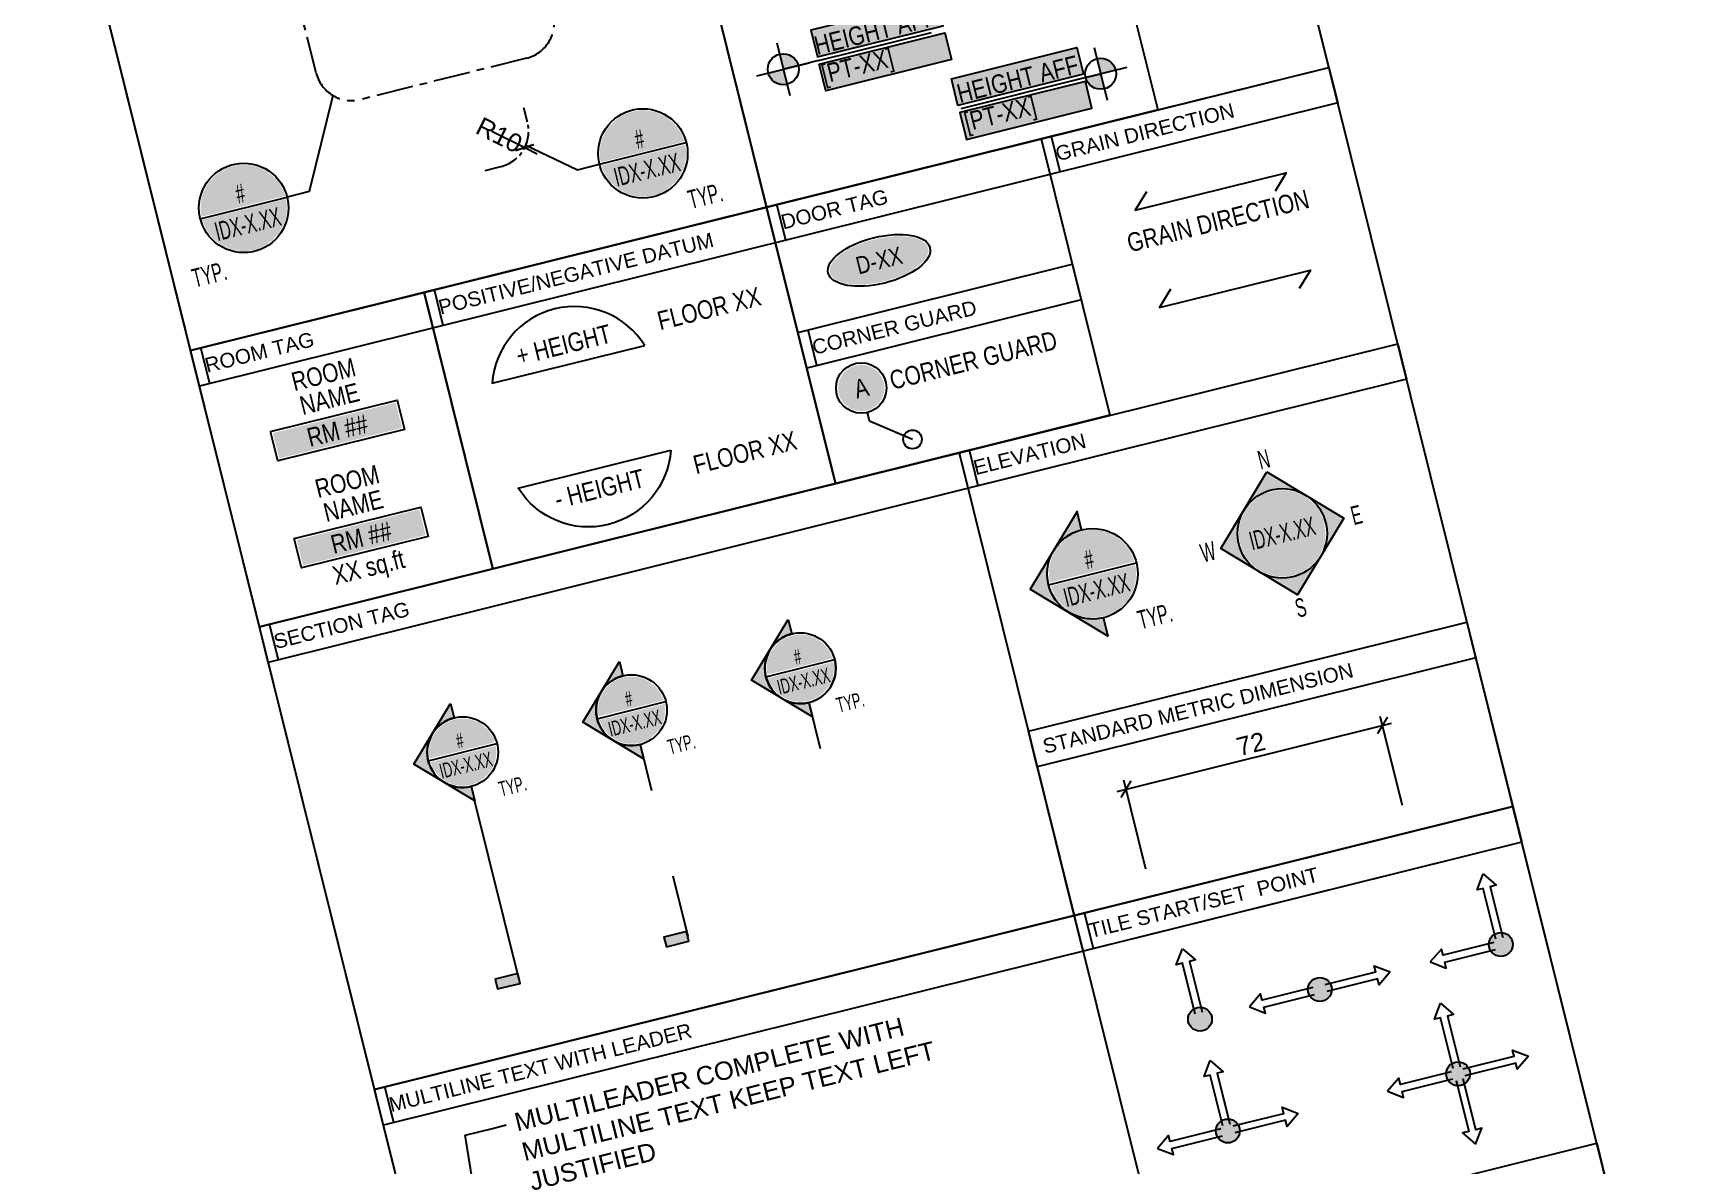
# Model space of a CAD drawing. Header units: inches. Extents: x 122939 to 389145, y 29603 to 574065.
# Drawn here: x 167546.3 to 167996.3, y 544515.2 to 544824 of the extents above; entities that cross this region are included whole.
import ezdxf
from ezdxf import colors
from ezdxf.entities.mleader import LeaderData, LeaderLine
from ezdxf.enums import TextEntityAlignment as Align
from ezdxf.math import Vec2, Vec3

# ---------------------------------------------------------------- set-up
doc = ezdxf.new("R2010")
doc.units = ezdxf.units.IN
doc.header["$MEASUREMENT"] = 0
doc.linetypes.add('CENTER', pattern=[2, 1.25, -0.25, 0.25, -0.25])
for name, color, linetype in [('DA-ANNO-DIMENSION', 1, 'Continuous'), ('DA-ANNO-ROOMTAG', 2, 'Continuous'), ('DA-ANNOTATION', 2, 'Continuous'), ('DA-BP-HATCH', 8, 'Continuous')]:
    doc.layers.add(name, color=color, linetype=linetype)
doc.styles.add('ARIAL', font='arial.ttf')
doc.styles.add('DA', font='arial.ttf')
doc.styles.add('DA-dim', font='arial.ttf')
doc.styles.add('DA-NOTE_0.60', font='arial.ttf', dxfattribs={"width": 0.6})
doc.styles.add('DA-NOTE_0.80', font='arial.ttf', dxfattribs={"width": 0.8, "height": 1})
doc.styles.add('DA-notes', font='arial.ttf')
doc.dimstyles.new('DA-2', dxfattribs={"dimtxt": 5, "dimasz": 3.75, "dimexe": 2.5, "dimexo": 7.5, "dimgap": 1.25, "dimtad": 1, "dimdec": 0, "dimdsep": 46, "dimtxsty": 'DA-dim', "dimblk": 'ARCHTICK', "dimcen": 5, "dimdle": 2.5, "dimadec": 0, "dimazin": 0, "dimtfac": 1, "dimtdec": 0, "dimtix": 1, "dimtmove": 2, "dimatfit": 3, "dimfxl": 1, "dimarcsym": 0})
doc.dimstyles.new('DA-DIM 1_1', dxfattribs={"dimtxt": 0.09375, "dimasz": 0.070312, "dimexe": 0.09375, "dimexo": 0.09375, "dimgap": 0.046875, "dimtad": 1, "dimdec": 3, "dimzin": 3, "dimdsep": 46, "dimlunit": 4, "dimtxsty": 'ARIAL', "dimblk": 'ARCHTICK', "dimcen": 4, "dimdle": 0.09375, "dimclrd": 256, "dimclre": 256, "dimclrt": 256, "dimadec": 0, "dimazin": 0, "dimtfac": 1, "dimtdec": 3, "dimtix": 1, "dimtmove": 2, "dimatfit": 3, "dimfxl": 1, "dimfrac": 2, "dimtolj": 1, "dimtzin": 0, "dimlwd": -1, "dimlwe": -1, "dimarcsym": 0})

# ---------------------------------------------------------------- blocks, each defined once
blk = doc.blocks.new('*U456')
at = {"transparency": 33554687}
h = blk.add_hatch(color=254, dxfattribs=at)
h.dxf.hatch_style = 1
h.paths.add_polyline_path([(0.6811, 0.02), (-0.0127, 0.02), (-0.0127, 0.1676), (0.6811, 0.1676)])
h = blk.add_hatch(color=256)
h.dxf.hatch_style = 1
edge = h.paths.add_edge_path()
edge.add_line((0.7708, 0), (0.8542, 0))
edge.add_arc((0.7708, 0), 0.0833, 0, 90)
edge.add_line((0.7708, 0.0833), (0.7708, 0))
edge = h.paths.add_edge_path()
edge.add_line((0.7708, -0.0833), (0.7708, 0))
edge.add_line((0.7708, 0), (0.6875, 0))
edge.add_arc((0.7708, 0), 0.0833, 180, 270)
h = blk.add_hatch(color=254, dxfattribs=at)
h.dxf.hatch_style = 1
h.paths.add_polyline_path([(0.6811, -0.02), (-0.0127, -0.02), (-0.0127, -0.1676), (0.6811, -0.1676)])
for p, q in [((0.7708, 0.1458), (0.7708, -0.1458)), ((0, 0), (0.625, 0)), ((0.625, 0), (0.9167, 0)), ((0.625, 0), (0.7708, 0))]:
    blk.add_line(p, q)
blk.add_circle((0.7708, 0), 0.0833)
at = {"layer": 'Defpoints'}
for points in [[(0.6811, 0.02), (-0.0127, 0.02), (-0.0127, 0.1676), (0.6811, 0.1676)], [(0.6811, -0.02), (-0.0127, -0.02), (-0.0127, -0.1676), (0.6811, -0.1676)]]:
    blk.add_lwpolyline(points, close=True, dxfattribs=at)
at = {"style": 'DA-NOTE_0.80', "width": 0.8}
blk.add_attdef('CEILINGHEIGHT', text='', height=0.1, dxfattribs=at).set_placement((0, 0), align=Align.BOTTOM_LEFT)
blk.add_attdef('CEILINGFINISH', text='', height=0.1, dxfattribs=at).set_placement((0, -0.0275), align=Align.TOP_LEFT)
blk = doc.blocks.new('*U458')
at = {"transparency": 33554687}
h = blk.add_hatch(color=254, dxfattribs=at)
h.dxf.hatch_style = 1
h.paths.add_polyline_path([(0, 0.02), (0.6938, 0.02), (0.6938, 0.1676), (0, 0.1676)])
h = blk.add_hatch(color=256)
h.dxf.hatch_style = 1
edge = h.paths.add_edge_path()
edge.add_line((-0.1944, 0), (-0.1111, 0))
edge.add_arc((-0.1944, 0), 0.0833, 0, 90)
edge.add_line((-0.1944, 0.0833), (-0.1944, 0))
edge = h.paths.add_edge_path()
edge.add_line((-0.1944, -0.0833), (-0.1944, 0))
edge.add_line((-0.1944, 0), (-0.2778, 0))
edge.add_arc((-0.1944, 0), 0.0833, 180, 270)
h = blk.add_hatch(color=254, dxfattribs=at)
h.dxf.hatch_style = 1
h.paths.add_polyline_path([(0, -0.02), (0.6938, -0.02), (0.6938, -0.1676), (0, -0.1676)])
for p, q in [((-0.1944, 0.1458), (-0.1944, -0.1458)), ((-0.3403, 0), (-0.0486, 0)), ((-0.1014, 0), (-0.1944, 0)), ((0, 0), (-0.1014, 0)), ((0, 0), (0.625, 0))]:
    blk.add_line(p, q)
blk.add_circle((-0.1944, 0), 0.0833)
at = {"layer": 'Defpoints'}
for points in [[(0, 0.02), (0.6938, 0.02), (0.6938, 0.1676), (0, 0.1676)], [(0, -0.02), (0.6938, -0.02), (0.6938, -0.1676), (0, -0.1676)]]:
    blk.add_lwpolyline(points, close=True, dxfattribs=at)
at = {"style": 'DA-NOTE_0.80', "width": 0.8}
blk.add_attdef('CEILINGHEIGHT', text='', height=0.1, dxfattribs=at).set_placement((0, 0), align=Align.BOTTOM_LEFT)
blk.add_attdef('CEILINGFINISH', text='', height=0.1, dxfattribs=at).set_placement((0, -0.0275), align=Align.TOP_LEFT)
blk = doc.blocks.new('DA - Datum Line_NEW')
blk.add_lwpolyline([(0.4213, 0, 0.727273), (-0.4213, 0)], format="xyb", close=True)
at = {"style": 'DA-NOTE_0.80', "width": 0.8}
blk.add_attdef('HEIGHT', text='', height=0.1, dxfattribs=at).set_placement((0, 0.1085), align=Align.MIDDLE_CENTER)
blk.add_attdef('FLOOR', text='', height=0.1, dxfattribs=at).set_placement((0.5213, 0.1085), align=Align.MIDDLE_LEFT)
blk = doc.blocks.new('*U459')
blk.add_lwpolyline([(0.4213, 0, -0.727273), (-0.4213, 0)], format="xyb", close=True)
at = {"style": 'DA-NOTE_0.80', "width": 0.8}
blk.add_attdef('HEIGHT', text='', height=0.1, dxfattribs=at).set_placement((0, -0.1085), align=Align.MIDDLE_CENTER)
blk.add_attdef('FLOOR', text='', height=0.1, dxfattribs=at).set_placement((0.5213, -0.1086), align=Align.MIDDLE_LEFT)
blk = doc.blocks.new('DA - Door Tag_NEW')
h = blk.add_hatch(color=254)
h.dxf.hatch_style = 1
edge = h.paths.add_edge_path()
edge.add_ellipse((0, 0), major_axis=(-0.2712, 0), ratio=0.423963, start_angle=0, end_angle=360)
blk.add_ellipse((0, 0), major_axis=(-0.2812, 0), ratio=0.444444)
at = {"layer": 'DA-ANNOTATION', "style": 'DA-NOTE_0.80', "width": 0.8, "flags": 8}
blk.add_attdef('DOORTAG', text='', height=0.1, dxfattribs=at).set_placement((0, 0), align=Align.MIDDLE_CENTER)
blk = doc.blocks.new('*U480')
blk.add_lwpolyline([(-0.335, 0.0816), (-0.4167, 0), (0.4167, 0), (0.3354, -0.0813)])
at = {"style": 'DA-NOTE_0.80', "width": 0.8}
blk.add_attdef('GRAINDIRECTION', text='', height=0.1, dxfattribs=at).set_placement((0, -0.1625), align=Align.MIDDLE_CENTER)
blk = doc.blocks.new('*U453')
blk.add_lwpolyline([(-0.3354, 0.0813), (-0.4167, 0), (0.4167, 0), (0.3354, -0.0813)])
at = {"style": 'DA-NOTE_0.80', "width": 0.8}
blk.add_attdef('GRAINDIRECTION', text='', height=0.1, dxfattribs=at).set_placement((0, -0.1625), align=Align.MIDDLE_CENTER)
blk = doc.blocks.new('_ARCHTICK')
at = {"color": 0, "linetype": 'ByBlock', "const_width": 0.15}
blk.add_lwpolyline([(-0.5, -0.5), (0.5, 0.5)], dxfattribs=at)
blk = doc.blocks.new('DA - Room Tag_NEW')
at = {"transparency": 33554687}
h = blk.add_hatch(color=254, dxfattribs=at)
h.dxf.hatch_style = 1
h.paths.add_polyline_path([(-0.339, -0.011), (0.339, -0.011), (0.339, -0.1515), (-0.339, -0.1515)])
blk.add_lwpolyline([(-0.35, 0), (0.35, 0), (0.35, -0.1625), (-0.35, -0.1625)], close=True)
at = {"layer": 'DA-ANNOTATION', "style": 'DA-NOTE_0.80', "width": 0.8}
for tag, p in [('RM_NAME_1', (0, 0.14875)), ('RM_NAME_2', (0, 0.01375)), ('AREA', (0, -0.325))]:
    blk.add_attdef(tag, text='', height=0.1, dxfattribs=at).set_placement(p, align=Align.BOTTOM_CENTER)
blk.add_attdef('RM_NUMBER', text='', height=0.1, dxfattribs=at).set_placement((0, -0.08125), align=Align.MIDDLE_CENTER)
blk = doc.blocks.new('*D493')
at = {"layer": 'DA-ANNO-DIMENSION', "color": 0, "lineweight": -2, "transparency": 16777216}
for p, q in [((167841.59, 544617.32), (167916.31, 544635.91)), ((167919.32, 544613.47), (167913.28, 544637.73)), ((167849.45, 544596.09), (167843.41, 544620.35))]:
    blk.add_line(p, q, dxfattribs=at)
at = {"layer": 'Defpoints', "color": 0, "transparency": 16777216}
for p in [(167913.88, 544635.3), (167921.13, 544606.19), (167851.26, 544588.81)]:
    blk.add_point(p, dxfattribs=at)
at = {"layer": 'DA-ANNO-DIMENSION', "color": 0, "lineweight": -2, "transparency": 16777216, "xscale": 3.75, "yscale": 3.75, "zscale": 3.75}
for p, rotation in [((167913.88, 544635.3), 13.97142328439375), ((167844.01, 544617.92), 193.9714232843937)]:
    blk.add_blockref('_ARCHTICK', p, dxfattribs=dict(at, rotation=rotation))
at = {"layer": 'DA-ANNO-DIMENSION', "color": 0, "transparency": 16777216, "insert": (167878.04, 544630.26), "char_height": 5, "attachment_point": 5, "rotation": 13.9714, "style": 'DA-dim'}
blk.add_mtext('72', dxfattribs=at)
blk = doc.blocks.new('*U463')
h = blk.add_hatch(color=256)
h.dxf.hatch_style = 1
edge = h.paths.add_edge_path()
edge.add_line((0, -0.3443), (0, -0.243))
edge.add_arc((0, 0), 0.243, 90, 270, ccw=False)
edge.add_line((0, 0.243), (0, 0.3443))
edge.add_line((0, 0.3443), (-0.3443, 0))
edge.add_line((-0.3443, 0), (0, -0.3443))
at = {"layer": 'DA-ANNOTATION', "transparency": 33554687}
h = blk.add_hatch(color=254, dxfattribs=at)
h.dxf.hatch_style = 1
edge = h.paths.add_edge_path()
edge.add_line((-0.2328, 0.01), (0.233, 0.01))
edge.add_arc((0.0001, 0.0021), 0.233, 1.94598, 178.05402)
h = blk.add_hatch(color=254, dxfattribs=at)
h.dxf.hatch_style = 1
edge = h.paths.add_edge_path()
edge.add_line((-0.2328, -0.01), (0.233, -0.01))
edge.add_arc((0.0001, -0.0021), 0.233, 181.94598, 358.05402, ccw=False)
blk.add_line((-0.243, 0), (0.243, 0))
blk.add_lwpolyline([(0, -0.3443), (0, -0.243, -1), (0, 0.243), (0, 0.3443), (-0.3443, 0)], format="xyb", close=True)
blk.add_circle((0, 0), 0.243)
at = {"style": 'DA-NOTE_0.60', "width": 0.6}
blk.add_attdef('VIEWPORT', text='', height=0.1, dxfattribs=at).set_placement((0, 0), align=Align.BOTTOM_CENTER)
blk.add_attdef('SHEET', text='', height=0.1, dxfattribs=at).set_placement((0, -0.0394), align=Align.TOP_CENTER)
blk.add_attdef('NOTE', text='', height=0.1, dxfattribs=at).set_placement((0.1771, -0.3819), align=Align.BOTTOM_LEFT)
blk = doc.blocks.new('*U482')
at = {"layer": 'DA-ANNOTATION', "color": 5, "linetype": 'CENTER', "ltscale": 4}
blk.add_lwpolyline([(5, 13.33), (28.28, 13.33, -0.414214), (33.28, 8.33), (33.28, -1.75, -0.414214), (28.28, -6.75), (5, -6.75, -0.414214), (0, -1.75), (0, 8.33, -0.414214)], format="xyb", close=True, dxfattribs=at)
blk = doc.blocks.new('*U483')
at = {"transparency": 33554687}
h = blk.add_hatch(color=254, dxfattribs=at)
h.dxf.hatch_style = 1
edge = h.paths.add_edge_path()
edge.add_line((-0.2312, 0.0088), (0.2312, 0.0088))
edge.add_arc((0, -0.0001), 0.2314, 2.2052, 177.7948)
h = blk.add_hatch(color=254, dxfattribs=at)
h.dxf.hatch_style = 1
edge = h.paths.add_edge_path()
edge.add_line((-0.2312, -0.0088), (0.2312, -0.0088))
edge.add_arc((0, 0.0001), 0.2314, 182.2052, 357.7948, ccw=False)
blk.add_line((-0.24, 0), (0.24, 0))
blk.add_lwpolyline([(0.609, 0.4707), (0.3615, 0), (0.24, 0)])
blk.add_circle((0, 0), 0.24)
at = {"style": 'DA-NOTE_0.60', "width": 0.6}
blk.add_attdef('VIEWPORT', text='', height=0.1, dxfattribs=at).set_placement((0, 0), align=Align.BOTTOM_CENTER)
blk.add_attdef('SHEET', text='', height=0.1, dxfattribs=at).set_placement((0, -0.0394), align=Align.TOP_CENTER)
blk.add_attdef('NOTE', text='', height=0.1, dxfattribs=at).set_placement((-0.3581, -0.3819), align=Align.BOTTOM_LEFT)
blk = doc.blocks.new('*D499')
at = {"layer": 'DA-ANNO-DIMENSION', "color": 0, "lineweight": -2, "transparency": 16777216}
for p, q in [((167671.29, 544797.3), (167680.22, 544792.8)), ((167680.22, 544792.8), (167683.57, 544791.11))]:
    blk.add_line(p, q, dxfattribs=at)
at = {"layer": 'Defpoints', "color": 0, "transparency": 16777216}
for p in [(167671.29, 544797.3), (167680.22, 544792.8)]:
    blk.add_point(p, dxfattribs=at)
at = {"layer": 'DA-ANNO-DIMENSION', "color": 0, "lineweight": -2, "transparency": 16777216, "xscale": 3.75, "yscale": 3.75, "zscale": 3.75, "rotation": 153.2298070249819}
blk.add_blockref('_ARCHTICK', (167680.22, 544792.8), dxfattribs=at)
at = {"layer": 'DA-ANNO-DIMENSION', "color": 0, "transparency": 16777216, "insert": (167673.28, 544796.18), "char_height": 5, "attachment_point": 5, "rotation": 333.2298, "style": 'DA-dim'}
blk.add_mtext('R10', dxfattribs=at)
blk = doc.blocks.new('*U484')
at = {"transparency": 33554687}
h = blk.add_hatch(color=254, dxfattribs=at)
h.dxf.hatch_style = 1
edge = h.paths.add_edge_path()
edge.add_line((-0.2312, 0.0088), (0.2312, 0.0088))
edge.add_arc((0, -0.0001), 0.2314, 2.2052, 177.7948)
h = blk.add_hatch(color=254, dxfattribs=at)
h.dxf.hatch_style = 1
edge = h.paths.add_edge_path()
edge.add_line((-0.2312, -0.0088), (0.2312, -0.0088))
edge.add_arc((0, 0.0001), 0.2314, 182.2052, 357.7948, ccw=False)
blk.add_line((-0.24, 0), (0.24, 0))
blk.add_lwpolyline([(-0.5981, 0.1953), (-0.3615, 0), (-0.24, 0)])
blk.add_circle((0, 0), 0.24)
at = {"style": 'DA-NOTE_0.60', "width": 0.6}
blk.add_attdef('VIEWPORT', text='', height=0.1, dxfattribs=at).set_placement((0, 0), align=Align.BOTTOM_CENTER)
blk.add_attdef('SHEET', text='', height=0.1, dxfattribs=at).set_placement((0, -0.0394), align=Align.TOP_CENTER)
blk.add_attdef('NOTE', text='', height=0.1, dxfattribs=at).set_placement((0.1771, -0.3819), align=Align.BOTTOM_LEFT)
blk = doc.blocks.new('*U485')
h = blk.add_hatch(color=256)
h.dxf.hatch_style = 1
edge = h.paths.add_edge_path()
edge.add_line((0, 0.2692), (0, 0.19))
edge.add_arc((0, 0), 0.19, 90, 270)
edge.add_line((0, -0.19), (0, -0.2692))
edge.add_line((0, -0.2692), (-0.2692, 0))
edge.add_line((-0.2692, 0), (0, 0.2692))
at = {"transparency": 33554687}
h = blk.add_hatch(color=254, dxfattribs=at)
h.dxf.hatch_style = 1
edge = h.paths.add_edge_path()
edge.add_line((0.18, 0.01), (-0.18, 0.01))
edge.add_arc((0, -0.0001), 0.1803, 3.22718, 176.77282, ccw=False)
h = blk.add_hatch(color=254, dxfattribs=at)
h.dxf.hatch_style = 1
edge = h.paths.add_edge_path()
edge.add_line((0.18, -0.01), (-0.18, -0.01))
edge.add_arc((0, 0.0001), 0.1803, 183.22718, 356.77282)
h = blk.add_hatch(color=256)
h.dxf.hatch_style = 1
h.paths.add_polyline_path([(0, -1.2239), (-0.125, -1.2239), (-0.125, -1.2781), (0, -1.2781)])
for p, q in [((-0.19, 0), (0.19, 0)), ((0, -1.251), (0, -0.25))]:
    blk.add_line(p, q)
blk.add_lwpolyline([(0, 0.2692), (0, 0.19, 1), (0, -0.19), (0, -0.2692), (-0.2692, 0)], format="xyb", close=True)
blk.add_lwpolyline([(0, -1.2239), (-0.125, -1.2239), (-0.125, -1.2781), (0, -1.2781)], close=True)
blk.add_circle((0, 0), 0.19)
at = {"style": 'DA-NOTE_0.60', "width": 0.6}
blk.add_attdef('VIEWPORT', text='', height=0.08, dxfattribs=at).set_placement((0, 0), align=Align.BOTTOM_CENTER)
blk.add_attdef('SHEET', text='', height=0.08, dxfattribs=at).set_placement((0, -0.0315), align=Align.TOP_CENTER)
blk.add_attdef('NOTE', text='', height=0.08, dxfattribs=at).set_placement((0.1417, -0.3055), align=Align.BOTTOM_LEFT)
blk = doc.blocks.new('*U477')
h = blk.add_hatch(color=256)
h.dxf.hatch_style = 1
edge = h.paths.add_edge_path()
edge.add_line((0, 0.2692), (0, 0.19))
edge.add_arc((0, 0), 0.19, 90, 270)
edge.add_line((0, -0.19), (0, -0.2692))
edge.add_line((0, -0.2692), (-0.2692, 0))
edge.add_line((-0.2692, 0), (0, 0.2692))
at = {"transparency": 33554687}
h = blk.add_hatch(color=254, dxfattribs=at)
h.dxf.hatch_style = 1
edge = h.paths.add_edge_path()
edge.add_line((0.18, 0.01), (-0.18, 0.01))
edge.add_arc((0, -0.0001), 0.1803, 3.22718, 176.77282, ccw=False)
h = blk.add_hatch(color=254, dxfattribs=at)
h.dxf.hatch_style = 1
edge = h.paths.add_edge_path()
edge.add_line((0.18, -0.01), (-0.18, -0.01))
edge.add_arc((0, 0.0001), 0.1803, 183.22718, 356.77282)
h = blk.add_hatch(color=256)
h.dxf.hatch_style = 1
h.paths.add_polyline_path([(0, -1.2229), (-0.125, -1.2229), (-0.125, -1.2771), (0, -1.2771)])
for p, q in [((-0.19, 0), (0.19, 0)), ((0, -0.19), (0, -0.4433)), ((0, -0.9167), (0, -1.25))]:
    blk.add_line(p, q)
blk.add_lwpolyline([(0, 0.2692), (0, 0.19, 1), (0, -0.19), (0, -0.2692), (-0.2692, 0)], format="xyb", close=True)
blk.add_lwpolyline([(0, -1.2229), (-0.125, -1.2229), (-0.125, -1.2771), (0, -1.2771)], close=True)
blk.add_circle((0, 0), 0.19)
at = {"style": 'DA-NOTE_0.60', "width": 0.6}
blk.add_attdef('VIEWPORT', text='', height=0.08, dxfattribs=at).set_placement((0, 0), align=Align.BOTTOM_CENTER)
blk.add_attdef('SHEET', text='', height=0.08, dxfattribs=at).set_placement((0, -0.0315), align=Align.TOP_CENTER)
blk.add_attdef('NOTE', text='', height=0.08, dxfattribs=at).set_placement((0.1417, -0.3055), align=Align.BOTTOM_LEFT)
blk = doc.blocks.new('*U478')
h = blk.add_hatch(color=256)
h.dxf.hatch_style = 1
edge = h.paths.add_edge_path()
edge.add_line((0, 0.2692), (0, 0.19))
edge.add_arc((0, 0), 0.19, 90, 270)
edge.add_line((0, -0.19), (0, -0.2692))
edge.add_line((0, -0.2692), (-0.2692, 0))
edge.add_line((-0.2692, 0), (0, 0.2692))
at = {"transparency": 33554687}
h = blk.add_hatch(color=254, dxfattribs=at)
h.dxf.hatch_style = 1
edge = h.paths.add_edge_path()
edge.add_line((0.18, 0.01), (-0.18, 0.01))
edge.add_arc((0, -0.0001), 0.1803, 3.22718, 176.77282, ccw=False)
h = blk.add_hatch(color=254, dxfattribs=at)
h.dxf.hatch_style = 1
edge = h.paths.add_edge_path()
edge.add_line((0.18, -0.01), (-0.18, -0.01))
edge.add_arc((0, 0.0001), 0.1803, 183.22718, 356.77282)
for p, q in [((-0.19, 0), (0.19, 0)), ((-0.19, 0), (0.19, 0)), ((0, -0.19), (0, -0.4433))]:
    blk.add_line(p, q)
blk.add_lwpolyline([(0, 0.2692), (0, 0.19, 1), (0, -0.19), (0, -0.2692), (-0.2692, 0)], format="xyb", close=True)
blk.add_circle((0, 0), 0.19)
blk.add_arc((0, 0), 0.19, 180, 0)
at = {"style": 'DA-NOTE_0.60', "width": 0.6}
blk.add_attdef('VIEWPORT', text='', height=0.08, dxfattribs=at).set_placement((0, 0), align=Align.BOTTOM_CENTER)
blk.add_attdef('SHEET', text='', height=0.08, dxfattribs=at).set_placement((0, -0.0315), align=Align.TOP_CENTER)
blk.add_attdef('NOTE', text='', height=0.08, dxfattribs=at).set_placement((0.1417, -0.3055), align=Align.BOTTOM_LEFT)
blk = doc.blocks.new('DA - Multi Elevation Callout_NEW')
h = blk.add_hatch(color=256)
h.dxf.hatch_style = 1
h.paths.add_polyline_path([(0, 0.34), (0.34, 0), (0, -0.34), (-0.34, 0)])
edge = h.paths.add_edge_path(flags=16)
edge.add_arc((0, 0), 0.24, 0, 360)
at = {"layer": 'DA-BP-HATCH', "transparency": 33554687}
h = blk.add_hatch(color=254, dxfattribs=at)
h.dxf.hatch_style = 1
edge = h.paths.add_edge_path()
edge.add_arc((0, 0), 0.2319, 0, 360)
blk.add_lwpolyline([(0, 0.34), (0.34, 0), (0, -0.34), (-0.34, 0)], close=True)
blk.add_circle((0, 0), 0.24)
at = {"style": 'DA-NOTE_0.60', "width": 0.6}
for tag, p in [('VIEWPORT_N', (0, 0.41)), ('VIEWPORT_W', (-0.41, 0)), ('SHEET', (0, 0)), ('VIEWPORT_E', (0.41, 0)), ('VIEWPORT_S', (0, -0.41))]:
    blk.add_attdef(tag, text='', height=0.1, dxfattribs=at).set_placement(p, align=Align.MIDDLE_CENTER)
blk = doc.blocks.new('*U476')
at = {"transparency": 33554687}
h = blk.add_hatch(color=256, dxfattribs=at)
h.dxf.hatch_style = 1
edge = h.paths.add_edge_path()
edge.add_arc((0, 0), 1.63, 0, 360)
for points in [[(-0.49, 0.85), (-0.49, 7.98), (-1.34, 7.98), (0, 9.89)], [(0, 9.89), (1.34, 7.98), (0.49, 7.98), (0.49, 0.85)]]:
    blk.add_lwpolyline(points)
blk.add_circle((0, 0), 1.63)
blk = doc.blocks.new('*U466')
at = {"transparency": 33554687}
h = blk.add_hatch(color=256, dxfattribs=at)
h.dxf.hatch_style = 1
edge = h.paths.add_edge_path()
edge.add_arc((0, 0), 1.63, 0, 360)
for points in [[(-0.85, 0.49), (-7.98, 0.49), (-7.98, 1.34), (-9.89, 0)], [(0.85, 0.49), (7.98, 0.49), (7.98, 1.34), (9.89, 0)], [(9.89, 0), (7.98, -1.34), (7.98, -0.49), (0.85, -0.49)], [(-9.89, 0), (-7.98, -1.34), (-7.98, -0.49), (-0.85, -0.49)]]:
    blk.add_lwpolyline(points)
blk.add_circle((0, 0), 1.63)
blk = doc.blocks.new('*U467')
at = {"transparency": 33554687}
h = blk.add_hatch(color=256, dxfattribs=at)
h.dxf.hatch_style = 1
edge = h.paths.add_edge_path()
edge.add_arc((0, 0), 1.63, 0, 360)
for points in [[(-0.49, 0.85), (-0.49, 7.98), (-1.34, 7.98), (0, 9.89)], [(0, 9.89), (1.34, 7.98), (0.49, 7.98), (0.49, 0.85)], [(-0.85, 0.49), (-7.98, 0.49), (-7.98, 1.34), (-9.89, 0)], [(0.85, 0.49), (7.98, 0.49), (7.98, 1.34), (9.89, 0)], [(9.89, 0), (7.98, -1.34), (7.98, -0.49), (0.85, -0.49)], [(-9.89, 0), (-7.98, -1.34), (-7.98, -0.49), (-0.85, -0.49)]]:
    blk.add_lwpolyline(points)
blk.add_circle((0, 0), 1.63)
blk = doc.blocks.new('*U468')
at = {"transparency": 33554687}
h = blk.add_hatch(color=256, dxfattribs=at)
h.dxf.hatch_style = 1
edge = h.paths.add_edge_path()
edge.add_arc((0, 0), 1.63, 0, 360)
for points in [[(-0.49, 0.85), (-0.49, 7.98), (-1.34, 7.98), (0, 9.89)], [(0, 9.89), (1.34, 7.98), (0.49, 7.98), (0.49, 0.85)], [(-0.85, 0.49), (-7.98, 0.49), (-7.98, 1.34), (-9.89, 0)], [(0.85, 0.49), (7.98, 0.49), (7.98, 1.34), (9.89, 0)], [(9.89, 0), (7.98, -1.34), (7.98, -0.49), (0.85, -0.49)], [(-9.89, 0), (-7.98, -1.34), (-7.98, -0.49), (-0.85, -0.49)], [(-0.49, -0.85), (-0.49, -7.98), (-1.34, -7.98), (0, -9.89)], [(0, -9.89), (1.34, -7.98), (0.49, -7.98), (0.49, -0.85)]]:
    blk.add_lwpolyline(points)
blk.add_circle((0, 0), 1.63)
blk = doc.blocks.new('*U469')
at = {"transparency": 33554687}
h = blk.add_hatch(color=256, dxfattribs=at)
h.dxf.hatch_style = 1
edge = h.paths.add_edge_path()
edge.add_arc((0, 0), 1.63, 0, 360)
for points in [[(-0.49, 0.85), (-0.49, 7.98), (-1.34, 7.98), (0, 9.89)], [(0, 9.89), (1.34, 7.98), (0.49, 7.98), (0.49, 0.85)], [(-0.85, 0.49), (-7.98, 0.49), (-7.98, 1.34), (-9.89, 0)], [(-9.89, 0), (-7.98, -1.34), (-7.98, -0.49), (-0.85, -0.49)]]:
    blk.add_lwpolyline(points)
blk.add_circle((0, 0), 1.63)
blk = doc.blocks.new('*U460')
at = {"transparency": 33554687}
h = blk.add_hatch(color=254, dxfattribs=at)
h.dxf.hatch_style = 1
edge = h.paths.add_edge_path()
edge.add_arc((0, 0), 0.1244, 0, 360)
blk.add_line((0, -0.184), (0, -0.1354))
blk.add_circle((0, 0), 0.1354)
at = {"style": 'DA-NOTE_0.80', "width": 0.8}
blk.add_attdef('CORNERGUARDTYPE', text='', height=0.1, dxfattribs=at).set_placement((0, 0), align=Align.MIDDLE_CENTER)
blk.add_attdef('CORNERGUARDNOTE', text='', height=0.1, dxfattribs=at).set_placement((0.1597, 0), align=Align.MIDDLE_LEFT)
blk.add_leader([(0.2, -0.334), (0, -0.184)], dimstyle='DA-DIM 1_1', override={"dimasz": 0.1, "dimldrblk": 'DotBlank'})

msp = doc.modelspace()

# ---------------------------------------------------------------- linework, layer by layer
at = {"color": 7, "elevation": 0}
for points in [[(167546.291, 544910.007), (167856.353, 544987.15), (168344.824, 543023.828), (168034.762, 542946.685)], [(167562.302, 544845.652), (167719.216, 544884.692), (167746.123, 544776.545), (167589.209, 544737.506)], [(167884.785, 544872.874), (167838.182, 544861.279), (167852.668, 544803.054), (167899.271, 544814.649)], [(167589.209, 544737.506), (167899.271, 544814.649), (167901.686, 544804.944), (167591.623, 544727.801)], [(167746.123, 544776.545), (167820.891, 544795.148), (167839.631, 544719.829), (167764.862, 544701.227)], [(167652.822, 544753.332), (167746.123, 544776.545), (167764.862, 544701.227), (167671.561, 544678.014)], [(167754.62, 544742.391), (167829.389, 544760.994), (167831.803, 544751.29), (167757.034, 544732.687)], [(167589.209, 544737.506), (167652.822, 544753.332), (167671.561, 544678.014), (167607.948, 544662.187)], [(167607.948, 544662.187), (167918.01, 544739.33), (167920.425, 544729.626), (167610.362, 544652.483)], [(167817.418, 544633.74), (167936.886, 544663.464), (167949.386, 544613.223), (167829.917, 544583.499)], [(167817.418, 544633.74), (167936.886, 544663.464), (167939.3, 544653.759), (167819.832, 544624.036)], [(167639.323, 544536.08), (167949.386, 544613.223), (167951.8, 544603.519), (167641.737, 544526.376)], [(167949.386, 544613.223), (167829.917, 544583.499), (167866.767, 544435.388), (167986.236, 544465.111)], [(167639.323, 544536.08), (167829.917, 544583.499), (167866.767, 544435.388), (167676.173, 544387.968)]]:
    msp.add_lwpolyline(points, close=True, dxfattribs=at)
at = {"elevation": 0}
for points in [[(167731.636, 544834.77), (167838.182, 544861.279), (167852.668, 544803.054), (167746.123, 544776.545)], [(167607.948, 544662.187), (167798.542, 544709.606), (167829.917, 544583.499), (167639.323, 544536.08)], [(167829.917, 544583.499), (167949.386, 544613.223), (167951.8, 544603.519), (167832.332, 544573.795)], [(167852.761, 544491.685), (167972.229, 544521.408), (167974.643, 544511.704), (167855.175, 544481.98)]]:
    msp.add_lwpolyline(points, close=True, dxfattribs=at)
at = {"layer": 'DA-ANNOTATION', "color": 5, "linetype": 'CENTER', "ltscale": 4, "elevation": 0}
msp.add_lwpolyline([(167669.443, 544786.536), (167673.706, 544787.597, 0.4142136), (167680.996, 544799.715), (167680.013, 544803.667)], format="xyb", dxfattribs=at)
at = {"layer": 'Defpoints'}
for p, q in [((167826.101, 544786.139, 0), (167823.686, 544795.843, 0)), ((167751.332, 544767.537, 0), (167748.917, 544777.241, 0)), ((167658.031, 544744.324, 0), (167655.617, 544754.028, 0)), ((167759.829, 544733.383, 0), (167757.415, 544743.087, 0)), ((167594.418, 544728.497, 0), (167592.003, 544738.201, 0)), ((167803.751, 544700.598, 0), (167801.337, 544710.302, 0)), ((167613.157, 544653.178, 0), (167610.743, 544662.882, 0)), ((167835.127, 544574.49, 0), (167832.712, 544584.195, 0)), ((167644.532, 544527.071, 0), (167642.118, 544536.775, 0))]:
    msp.add_line(p, q, dxfattribs=at)
at = {"layer": 'Defpoints', "color": 254}
msp.add_line((167754.62, 544742.391, 0), (167829.389, 544760.994, 0), dxfattribs=at)

# ---------------------------------------------------------------- block references
at = {"xscale": 2, "yscale": 2, "zscale": 2, "rotation": 13.97142328298568}
msp.add_blockref('*U482', (167622.541, 544816.578, 0), dxfattribs=at)
at = {"layer": 'DA-ANNO-ROOMTAG'}
ref = msp.add_blockref('DA - Room Tag_NEW', (167628.212, 544719.686, 0), dxfattribs=dict(at, xscale=50.8, yscale=50.8, zscale=50.8, rotation=13.97142328298568))
ref.add_attrib('RM_NAME_1', 'ROOM', dxfattribs={"layer": '0', "height": 5.08, "rotation": 13.97142, "style": 'DA-NOTE_0.80', "width": 0.8}).set_placement((167626.387, 544727.019, 0), align=Align.BOTTOM_CENTER)
ref.add_attrib('RM_NAME_2', 'NAME', dxfattribs={"layer": '0', "height": 5.08, "rotation": 13.97142, "style": 'DA-NOTE_0.80', "width": 0.8}).set_placement((167628.043, 544720.363, 0), align=Align.BOTTOM_CENTER)
ref.add_attrib('RM_NUMBER', 'RM ##', dxfattribs={"layer": '0', "height": 5.08, "rotation": 13.97142, "style": 'DA-NOTE_0.80', "width": 0.8}).set_placement((167629.208, 544715.68, 0), align=Align.MIDDLE_CENTER)
ref = msp.add_blockref('DA - Room Tag_NEW', (167634.669, 544690.527, 0), dxfattribs=dict(at, xscale=50.8, yscale=50.8, zscale=50.8, rotation=13.97142328298568))
ref.add_attrib('RM_NAME_1', 'ROOM', dxfattribs={"layer": '0', "height": 5.08, "rotation": 13.97142, "style": 'DA-NOTE_0.80', "width": 0.8}).set_placement((167632.844, 544697.86, 0), align=Align.BOTTOM_CENTER)
ref.add_attrib('RM_NAME_2', 'NAME', dxfattribs={"layer": '0', "height": 5.08, "rotation": 13.97142, "style": 'DA-NOTE_0.80', "width": 0.8}).set_placement((167634.5, 544691.205, 0), align=Align.BOTTOM_CENTER)
ref.add_attrib('RM_NUMBER', 'RM ##', dxfattribs={"layer": '0', "height": 5.08, "rotation": 13.97142, "style": 'DA-NOTE_0.80', "width": 0.8}).set_placement((167635.665, 544686.522, 0), align=Align.MIDDLE_CENTER)
ref.add_attrib('AREA', 'XX sq.ft', dxfattribs={"layer": '0', "height": 5.08, "rotation": 13.97142, "style": 'DA-NOTE_0.80', "width": 0.8}).set_placement((167638.655, 544674.506, 0), align=Align.BOTTOM_CENTER)
at = {"layer": 'DA-ANNOTATION', "xscale": 50.8, "yscale": 50.8, "zscale": 50.8, "rotation": 13.97142328298568}
for name, p, values in [('*U458', (167760.228, 544816.511, 0), {'CEILINGHEIGHT': 'HEIGHT AFF', 'CEILINGFINISH': '[PT-XX]'}), ('*U456', (167799.113, 544803.455, 0), {'CEILINGHEIGHT': 'HEIGHT AFF', 'CEILINGFINISH': '[PT-XX]'}), ('*U483', (167603.687, 544776.346, 0), {'VIEWPORT': '#', 'SHEET': 'IDX-X.XX', 'NOTE': 'TYP.'}), ('*U484', (167712.414, 544791.194, 0), {'VIEWPORT': '#', 'SHEET': 'IDX-X.XX', 'NOTE': 'TYP.'}), ('*U480', (167867.083, 544780.81, 0), {'GRAINDIRECTION': 'GRAIN DIRECTION'}), ('DA - Datum Line_NEW', (167692.142, 544733.706, 0), {'HEIGHT': '+ HEIGHT', 'FLOOR': 'FLOOR XX'}), ('*U460', (167771.893, 544727.26, 0), {'CORNERGUARDTYPE': 'A', 'CORNERGUARDNOTE': 'CORNER GUARD'}), ('*U459', (167699.244, 544705.161, 0), {'HEIGHT': '- HEIGHT', 'FLOOR': 'FLOOR XX'}), ('DA - Multi Elevation Callout_NEW', (167886.571, 544687.645, 0), {'SHEET': 'IDX-X.XX', 'VIEWPORT_N': 'N', 'VIEWPORT_E': 'E', 'VIEWPORT_S': 'S', 'VIEWPORT_W': 'W'}), ('*U463', (167834.894, 544676.637, 0), {'VIEWPORT': '#', 'SHEET': 'IDX-X.XX', 'NOTE': 'TYP.'}), ('*U478', (167755.3, 544650.895, 0), {'VIEWPORT': '#', 'SHEET': 'IDX-X.XX', 'NOTE': 'TYP.'}), ('*U477', (167709.308, 544639.452, 0), {'VIEWPORT': '#', 'SHEET': 'IDX-X.XX', 'NOTE': 'TYP.'}), ('*U485', (167663.316, 544628.01, 0), {'VIEWPORT': '#', 'SHEET': 'IDX-X.XX', 'NOTE': 'TYP.'})]:
    msp.add_blockref(name, p, dxfattribs=at).add_auto_attribs(values)
at = {"layer": 'DA-ANNOTATION'}
ref = msp.add_blockref('DA - Door Tag_NEW', (167776.747, 544762.039, 0), dxfattribs=dict(at, xscale=50.8, yscale=50.8, zscale=50.8, rotation=13.97142328298568))
ref.add_attrib('DOORTAG', 'D-XX', dxfattribs={"layer": '0', "height": 4.7625, "rotation": 13.97142, "style": 'DA', "width": 0.8}).set_placement((167776.747, 544762.039, 0), align=Align.MIDDLE_CENTER)
at = {"layer": 'DA-ANNOTATION', "rotation": 13.97142328298568}
for name, p, xscale, yscale, zscale in [('*U453', (167873.679, 544754.299, 0), 50.8, 50.8, 50.8), ('*U469', (167946.088, 544575.614, 0), 2, 2, 2), ('*U476', (167864.171, 544555.233, 0), 2, 2, 2), ('*U466', (167896.812, 544563.354, 0), 2, 2, 2), ('*U468', (167934.461, 544540.371, 0), 2, 2, 2), ('*U467', (167871.751, 544524.769, 0), 2, 2, 2)]:
    msp.add_blockref(name, p, dxfattribs=dict(at, xscale=xscale, yscale=yscale, zscale=zscale))

# ---------------------------------------------------------------- texts
at = {"color": 7, "char_height": 4, "attachment_point": 1, "rotation": 13.97142, "style": 'ARIAL'}
for s, width, gutter_width, insert in [('GRAIN DIRECTION', 59.97776, 20, (167824.411, 544792.932, 0)), ('DOOR TAG', 59.97776, 20, (167749.642, 544774.33, 0)), ('POSITIVE/NEGATIVE DATUM', 115.68368, 20, (167656.341, 544751.117, 0)), ('CORNER GUARD', 59.97776, 20, (167758.139, 544740.176, 0)), ('ROOM TAG', 59.97776, 20, (167592.728, 544735.29, 0)), ('ELEVATION ', 59.97776, 20, (167802.061, 544707.39, 0)), ('SECTION TAG', 59.97776, 20, (167611.467, 544659.971, 0)), ('STANDARD METRIC DIMENSION', 89.15269, 0.4, (167820.962, 544631.424, 0)), ('TILE START/SET  POINT', 89.15269, 0.4, (167833.462, 544581.183, 0)), ('MULTILINE TEXT WITH LEADER', 89.15269, 0.4, (167642.867, 544533.763, 0))]:
    msp.add_mtext_dynamic_manual_height_columns(s, width=width, gutter_width=gutter_width, heights=[0], dxfattribs=dict(at, insert=insert))

# ---------------------------------------------------------------- dimensions: what is measured, and where the dimension line sits
at = {"layer": 'DA-ANNO-DIMENSION'}
dim = msp.add_radius_dim(center=(167671.292, 544797.301, 0), mpoint=(167680.22, 544792.797, 0), dimstyle='DA-2', dxfattribs=at)
dim.commit()
dim.dimension.update_dxf_attribs({"geometry": '*D499', "text_midpoint": (167673.276, 544796.183, 0), "dimtype": 164})
dim = msp.add_linear_dim(base=(167913.884, 544635.305, 0), p1=(167851.257, 544588.809, 0), p2=(167921.127, 544606.192, 0), angle=13.97142, dimstyle='DA-2', dxfattribs=at)
dim.commit()
dim.dimension.update_dxf_attribs({"geometry": '*D493', "text_midpoint": (167878.041, 544630.262, 0)})

# ---------------------------------------------------------------- leaders
at = {"layer": 'DA-ANNOTATION'}
ml = msp.add_multileader_mtext('Standard', dxfattribs=at)
ml.set_content('MULTILEADER COMPLETE WITH MULTILINE TEXT KEEP TEXT LEFT JUSTIFIED', color=256, style='DA-notes')
ml.set_leader_properties()
ml.build(insert=Vec2(0, 0))
ml.multileader.update_dxf_attribs({"dogleg_length": 295.449, "arrow_head_size": 5})
ctx = ml.context
ctx.base_point, ctx.char_height, ctx.arrow_head_size, ctx.landing_gap_size, ctx.plane_origin, ctx.plane_x_axis, ctx.plane_y_axis = Vec3(167675.166, 544526.404, 0), 5, 5, 2.5, Vec3(167659.428, 544496.964, 0), Vec3(0.9704163, 0.2414379), Vec3(-0.2414379, 0.9704163)
notes = []
notes.append((ctx, [(0, (1, 1, 0), (167671.473, 544525.485, 0), (0.9704163, 0.2414379), 3.805, [(0, [(167670.344, 544484.886, 0), (167663.98, 544523.621, 0)], 0, [])])]))
ctx.mtext.insert, ctx.mtext.text_direction, ctx.mtext.rotation, ctx.mtext.width, ctx.mtext.flow_direction = Vec3(167676.978, 544529.475, 0), Vec3(0.9704163, 0.2414379), 0.2438473, 143.01019, 5
for ctx, leaders in notes:
    for number, flags, end, landing, length, lines in leaders:
        leader = LeaderData()
        leader.index, (leader.has_last_leader_line, leader.has_dogleg_vector, leader.attachment_direction) = number, flags
        leader.last_leader_point, leader.dogleg_vector, leader.dogleg_length = Vec3(end), Vec3(landing), length
        for number, points, colour, breaks in lines:
            line = LeaderLine()
            line.index, line.vertices, line.color, line.breaks = number, Vec3.list(points), colors.encode_raw_color(colour), breaks
            leader.lines.append(line)
        ctx.leaders.append(leader)

doc.saveas('drawing.dxf')
